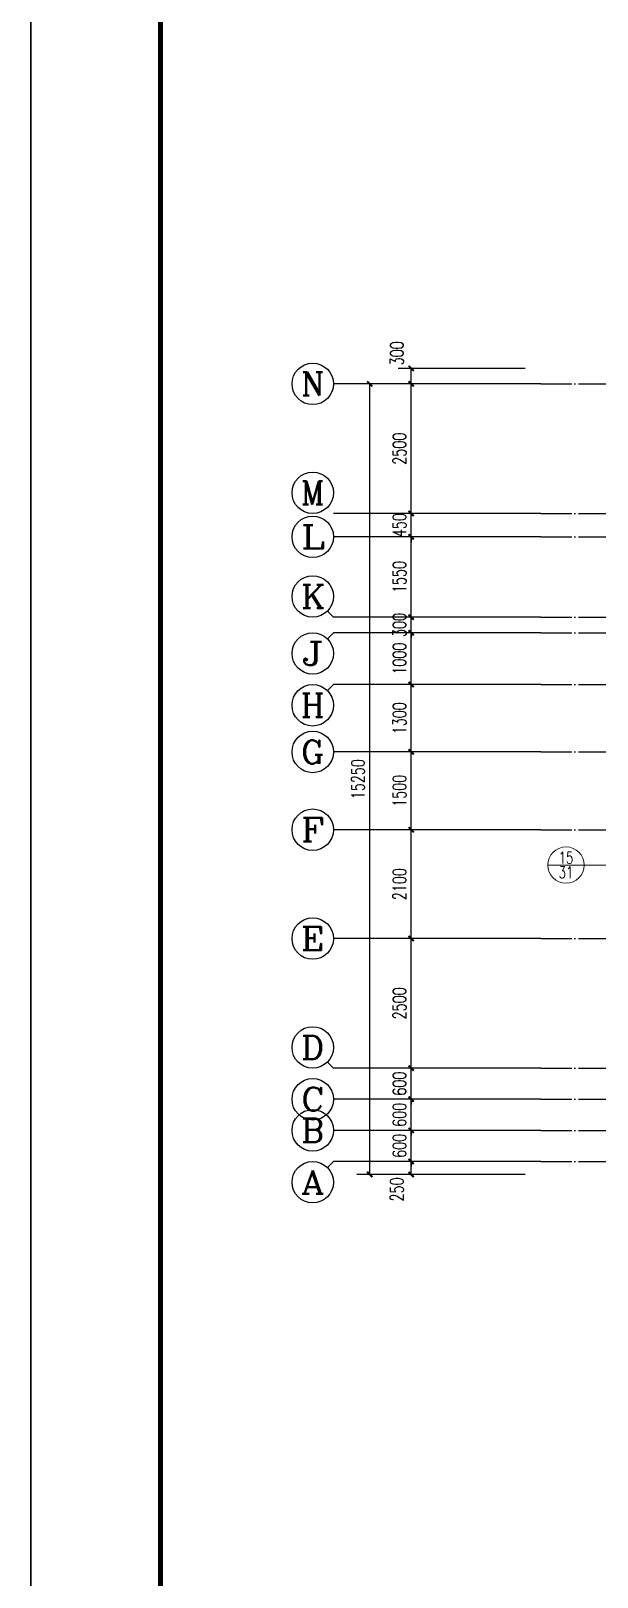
# Model space of a CAD drawing. Extents: x 393367 to 3005760, y 4998 to 826018.
# Drawn here: x 2480869 to 2491792, y 479483 to 509311 of the extents above; entities that cross this region are included whole.
import ezdxf
from ezdxf.enums import TextEntityAlignment as Align

# ---------------------------------------------------------------- set-up
doc = ezdxf.new("R2010")
doc.units = 0
doc.header["$LTSCALE"] = 1000
doc.linetypes.add('DOTE', pattern=[2.42, 2, -0.2, 0.02, -0.2])
doc.layers.get('0').update_dxf_attribs({"linetype": 'CONTINUOUS'})
doc.layers.get('Defpoints').update_dxf_attribs({"linetype": 'CONTINUOUS'})
for name, color, linetype in [('-TK', 7, 'CONTINUOUS'), ('AXIS', 3, 'CONTINUOUS'), ('AXIS_TEXT', 7, 'CONTINUOUS'), ('DOTE', 8, 'DOTE'), ('PUB_TEXT', 7, 'CONTINUOUS')]:
    doc.layers.add(name, color=color, linetype=linetype)
doc.layers.add('DIM_IDEN', color=3, linetype='CONTINUOUS', lineweight=15)
doc.layers.add('yichutu', color=7, linetype='CONTINUOUS', true_color=0xffffff, plot=False)
doc.styles.add('_TCH_AXIS', font='COMPLEX', dxfattribs={"bigfont": 'GBCBIG'})
doc.styles.add('_TCH_DIM_T3', font='SIMPLEX', dxfattribs={"width": 0.705882, "bigfont": 'GBCBIG'})
doc.styles.add('_TCH_LABEL', font='COMPLEX', dxfattribs={"bigfont": 'GBCBIG'})
doc.styles.add('COMPLEX', font='COMPLEX')
doc.dimstyles.new('_TCH_ARCH&&100', dxfattribs={"dimtxt": 255, "dimasz": 100, "dimexe": 250, "dimexo": 300, "dimgap": 100, "dimtad": 1, "dimdec": 0, "dimzin": 0, "dimdsep": 46, "dimtxsty": '_TCH_DIM_T3', "dimblk": 'ARCHTICK', "dimcen": 0.09, "dimclrt": 7, "dimazin": 2, "dimtfac": 1, "dimtdec": 0, "dimtix": 1, "dimtmove": 2, "dimatfit": 3, "dimldrblk": 'ARCHTICK', "dimfxl": 1, "dimtolj": 1, "dimtzin": 0, "dimarcsym": 0})

# ---------------------------------------------------------------- blocks, each defined once
blk = doc.blocks.new('_ArchTick')
at = {"color": 0, "linetype": 'ByBlock', "const_width": 0.4}
blk.add_lwpolyline([(-0.5, -0.5), (0.5, 0.5)], dxfattribs=at)
blk = doc.blocks.new('*D677')
at = {"layer": 'AXIS', "color": 0, "lineweight": -2, "transparency": 16777216}
for p, q in [((2490406, 487501), (2487956, 487501)), ((2488206, 487251), (2488206, 487501)), ((2490406, 487251), (2487956, 487251))]:
    blk.add_line(p, q, dxfattribs=at)
at = {"layer": 'Defpoints', "color": 0, "transparency": 16777216}
for p in [(2488206, 487501), (2490706, 487501), (2490706, 487251)]:
    blk.add_point(p, dxfattribs=at)
at = {"layer": 'AXIS', "color": 0, "lineweight": -2, "transparency": 16777216, "xscale": 100, "yscale": 100, "zscale": 100}
for p, rotation in [((2488206, 487501), 90), ((2488206, 487251), 270)]:
    blk.add_blockref('_ArchTick', p, dxfattribs=dict(at, rotation=rotation))
at = {"layer": 'AXIS', "color": 7, "transparency": 16777216, "insert": (2487931, 486962), "char_height": 255, "attachment_point": 5, "rotation": 90, "style": '_TCH_DIM_T3'}
blk.add_mtext('\\A1;250', dxfattribs=at)
blk = doc.blocks.new('*D678')
at = {"layer": 'AXIS', "color": 0, "lineweight": -2, "transparency": 16777216}
for p, q in [((2490406, 488101), (2487956, 488101)), ((2488206, 488101), (2488206, 488201)), ((2488206, 487501), (2488206, 488101)), ((2490406, 487501), (2487956, 487501)), ((2488206, 487501), (2488206, 487401))]:
    blk.add_line(p, q, dxfattribs=at)
at = {"layer": 'Defpoints', "color": 0, "transparency": 16777216}
for p in [(2488206, 488101), (2490706, 488101), (2490706, 487501)]:
    blk.add_point(p, dxfattribs=at)
at = {"layer": 'AXIS', "color": 0, "lineweight": -2, "transparency": 16777216, "xscale": 100, "yscale": 100, "zscale": 100}
for p, rotation in [((2488206, 488101), 270), ((2488206, 487501), 90)]:
    blk.add_blockref('_ArchTick', p, dxfattribs=dict(at, rotation=rotation))
at = {"layer": 'AXIS', "color": 7, "transparency": 16777216, "insert": (2487979, 487801), "char_height": 255, "attachment_point": 5, "rotation": 90, "style": '_TCH_DIM_T3'}
blk.add_mtext('\\A1;600', dxfattribs=at)
blk = doc.blocks.new('*D679')
at = {"layer": 'AXIS', "color": 0, "lineweight": -2, "transparency": 16777216}
for p, q in [((2490406, 488701), (2487956, 488701)), ((2488206, 488701), (2488206, 488801)), ((2488206, 488101), (2488206, 488701)), ((2490406, 488101), (2487956, 488101)), ((2488206, 488101), (2488206, 488001))]:
    blk.add_line(p, q, dxfattribs=at)
at = {"layer": 'Defpoints', "color": 0, "transparency": 16777216}
for p in [(2488206, 488701), (2490706, 488701), (2490706, 488101)]:
    blk.add_point(p, dxfattribs=at)
at = {"layer": 'AXIS', "color": 0, "lineweight": -2, "transparency": 16777216, "xscale": 100, "yscale": 100, "zscale": 100}
for p, rotation in [((2488206, 488701), 270), ((2488206, 488101), 90)]:
    blk.add_blockref('_ArchTick', p, dxfattribs=dict(at, rotation=rotation))
at = {"layer": 'AXIS', "color": 7, "transparency": 16777216, "insert": (2487979, 488401), "char_height": 255, "attachment_point": 5, "rotation": 90, "style": '_TCH_DIM_T3'}
blk.add_mtext('\\A1;600', dxfattribs=at)
blk = doc.blocks.new('*D680')
at = {"layer": 'AXIS', "color": 0, "lineweight": -2, "transparency": 16777216}
for p, q in [((2490406, 489301), (2487956, 489301)), ((2488206, 489301), (2488206, 489401)), ((2488206, 488701), (2488206, 489301)), ((2490406, 488701), (2487956, 488701)), ((2488206, 488701), (2488206, 488601))]:
    blk.add_line(p, q, dxfattribs=at)
at = {"layer": 'Defpoints', "color": 0, "transparency": 16777216}
for p in [(2488206, 489301), (2490706, 489301), (2490706, 488701)]:
    blk.add_point(p, dxfattribs=at)
at = {"layer": 'AXIS', "color": 0, "lineweight": -2, "transparency": 16777216, "xscale": 100, "yscale": 100, "zscale": 100}
for p, rotation in [((2488206, 489301), 270), ((2488206, 488701), 90)]:
    blk.add_blockref('_ArchTick', p, dxfattribs=dict(at, rotation=rotation))
at = {"layer": 'AXIS', "color": 7, "transparency": 16777216, "insert": (2487979, 489001), "char_height": 255, "attachment_point": 5, "rotation": 90, "style": '_TCH_DIM_T3'}
blk.add_mtext('\\A1;600', dxfattribs=at)
blk = doc.blocks.new('*D681')
at = {"layer": 'AXIS', "color": 0, "lineweight": -2, "transparency": 16777216}
for p, q in [((2490406, 491801), (2487956, 491801)), ((2488206, 489301), (2488206, 491801)), ((2490406, 489301), (2487956, 489301))]:
    blk.add_line(p, q, dxfattribs=at)
at = {"layer": 'Defpoints', "color": 0, "transparency": 16777216}
for p in [(2488206, 491801), (2490706, 491801), (2490706, 489301)]:
    blk.add_point(p, dxfattribs=at)
at = {"layer": 'AXIS', "color": 0, "lineweight": -2, "transparency": 16777216, "xscale": 100, "yscale": 100, "zscale": 100}
for p, rotation in [((2488206, 491801), 90), ((2488206, 489301), 270)]:
    blk.add_blockref('_ArchTick', p, dxfattribs=dict(at, rotation=rotation))
at = {"layer": 'AXIS', "color": 7, "transparency": 16777216, "insert": (2487979, 490551), "char_height": 255, "attachment_point": 5, "rotation": 90, "style": '_TCH_DIM_T3'}
blk.add_mtext('\\A1;2500', dxfattribs=at)
blk = doc.blocks.new('*D682')
at = {"layer": 'AXIS', "color": 0, "lineweight": -2, "transparency": 16777216}
for p, q in [((2490406, 493901), (2487956, 493901)), ((2488206, 491801), (2488206, 493901)), ((2490406, 491801), (2487956, 491801))]:
    blk.add_line(p, q, dxfattribs=at)
at = {"layer": 'Defpoints', "color": 0, "transparency": 16777216}
for p in [(2488206, 493901), (2490706, 493901), (2490706, 491801)]:
    blk.add_point(p, dxfattribs=at)
at = {"layer": 'AXIS', "color": 0, "lineweight": -2, "transparency": 16777216, "xscale": 100, "yscale": 100, "zscale": 100}
for p, rotation in [((2488206, 493901), 90), ((2488206, 491801), 270)]:
    blk.add_blockref('_ArchTick', p, dxfattribs=dict(at, rotation=rotation))
at = {"layer": 'AXIS', "color": 7, "transparency": 16777216, "insert": (2487979, 492851), "char_height": 255, "attachment_point": 5, "rotation": 90, "style": '_TCH_DIM_T3'}
blk.add_mtext('\\A1;2100', dxfattribs=at)
blk = doc.blocks.new('*D683')
at = {"layer": 'AXIS', "color": 0, "lineweight": -2, "transparency": 16777216}
for p, q in [((2490406, 495401), (2487956, 495401)), ((2488206, 493901), (2488206, 495401)), ((2490406, 493901), (2487956, 493901))]:
    blk.add_line(p, q, dxfattribs=at)
at = {"layer": 'Defpoints', "color": 0, "transparency": 16777216}
for p in [(2488206, 495401), (2490706, 495401), (2490706, 493901)]:
    blk.add_point(p, dxfattribs=at)
at = {"layer": 'AXIS', "color": 0, "lineweight": -2, "transparency": 16777216, "xscale": 100, "yscale": 100, "zscale": 100}
for p, rotation in [((2488206, 495401), 90), ((2488206, 493901), 270)]:
    blk.add_blockref('_ArchTick', p, dxfattribs=dict(at, rotation=rotation))
at = {"layer": 'AXIS', "color": 7, "transparency": 16777216, "insert": (2487979, 494651), "char_height": 255, "attachment_point": 5, "rotation": 90, "style": '_TCH_DIM_T3'}
blk.add_mtext('\\A1;1500', dxfattribs=at)
blk = doc.blocks.new('*D684')
at = {"layer": 'AXIS', "color": 0, "lineweight": -2, "transparency": 16777216}
for p, q in [((2490406, 496701), (2487956, 496701)), ((2488206, 495401), (2488206, 496701)), ((2490406, 495401), (2487956, 495401))]:
    blk.add_line(p, q, dxfattribs=at)
at = {"layer": 'Defpoints', "color": 0, "transparency": 16777216}
for p in [(2488206, 496701), (2490706, 496701), (2490706, 495401)]:
    blk.add_point(p, dxfattribs=at)
at = {"layer": 'AXIS', "color": 0, "lineweight": -2, "transparency": 16777216, "xscale": 100, "yscale": 100, "zscale": 100}
for p, rotation in [((2488206, 496701), 90), ((2488206, 495401), 270)]:
    blk.add_blockref('_ArchTick', p, dxfattribs=dict(at, rotation=rotation))
at = {"layer": 'AXIS', "color": 7, "transparency": 16777216, "insert": (2487979, 496051), "char_height": 255, "attachment_point": 5, "rotation": 90, "style": '_TCH_DIM_T3'}
blk.add_mtext('\\A1;1300', dxfattribs=at)
blk = doc.blocks.new('*D685')
at = {"layer": 'AXIS', "color": 0, "lineweight": -2, "transparency": 16777216}
for p, q in [((2490406, 497701), (2487956, 497701)), ((2488206, 496701), (2488206, 497701)), ((2490406, 496701), (2487956, 496701))]:
    blk.add_line(p, q, dxfattribs=at)
at = {"layer": 'Defpoints', "color": 0, "transparency": 16777216}
for p in [(2488206, 497701), (2490706, 497701), (2490706, 496701)]:
    blk.add_point(p, dxfattribs=at)
at = {"layer": 'AXIS', "color": 0, "lineweight": -2, "transparency": 16777216, "xscale": 100, "yscale": 100, "zscale": 100}
for p, rotation in [((2488206, 497701), 90), ((2488206, 496701), 270)]:
    blk.add_blockref('_ArchTick', p, dxfattribs=dict(at, rotation=rotation))
at = {"layer": 'AXIS', "color": 7, "transparency": 16777216, "insert": (2487979, 497201), "char_height": 255, "attachment_point": 5, "rotation": 90, "style": '_TCH_DIM_T3'}
blk.add_mtext('\\A1;1000', dxfattribs=at)
blk = doc.blocks.new('*D686')
at = {"layer": 'AXIS', "color": 0, "lineweight": -2, "transparency": 16777216}
for p, q in [((2490406, 498001), (2487956, 498001)), ((2488206, 498001), (2488206, 498101)), ((2488206, 497701), (2488206, 498001)), ((2490406, 497701), (2487956, 497701)), ((2488206, 497701), (2488206, 497601))]:
    blk.add_line(p, q, dxfattribs=at)
at = {"layer": 'Defpoints', "color": 0, "transparency": 16777216}
for p in [(2488206, 498001), (2490706, 498001), (2490706, 497701)]:
    blk.add_point(p, dxfattribs=at)
at = {"layer": 'AXIS', "color": 0, "lineweight": -2, "transparency": 16777216, "xscale": 100, "yscale": 100, "zscale": 100}
for p, rotation in [((2488206, 498001), 270), ((2488206, 497701), 90)]:
    blk.add_blockref('_ArchTick', p, dxfattribs=dict(at, rotation=rotation))
at = {"layer": 'AXIS', "color": 7, "transparency": 16777216, "insert": (2487979, 497851), "char_height": 255, "attachment_point": 5, "rotation": 90, "style": '_TCH_DIM_T3'}
blk.add_mtext('\\A1;300', dxfattribs=at)
blk = doc.blocks.new('*D687')
at = {"layer": 'AXIS', "color": 0, "lineweight": -2, "transparency": 16777216}
for p, q in [((2490406, 499551), (2487956, 499551)), ((2488206, 498001), (2488206, 499551)), ((2490406, 498001), (2487956, 498001))]:
    blk.add_line(p, q, dxfattribs=at)
at = {"layer": 'Defpoints', "color": 0, "transparency": 16777216}
for p in [(2488206, 499551), (2490706, 499551), (2490706, 498001)]:
    blk.add_point(p, dxfattribs=at)
at = {"layer": 'AXIS', "color": 0, "lineweight": -2, "transparency": 16777216, "xscale": 100, "yscale": 100, "zscale": 100}
for p, rotation in [((2488206, 499551), 90), ((2488206, 498001), 270)]:
    blk.add_blockref('_ArchTick', p, dxfattribs=dict(at, rotation=rotation))
at = {"layer": 'AXIS', "color": 7, "transparency": 16777216, "insert": (2487979, 498776), "char_height": 255, "attachment_point": 5, "rotation": 90, "style": '_TCH_DIM_T3'}
blk.add_mtext('\\A1;1550', dxfattribs=at)
blk = doc.blocks.new('*D688')
at = {"layer": 'AXIS', "color": 0, "lineweight": -2, "transparency": 16777216}
for p, q in [((2490406, 502501), (2487156, 502501)), ((2487406, 487251), (2487406, 502501)), ((2490406, 487251), (2487156, 487251))]:
    blk.add_line(p, q, dxfattribs=at)
at = {"layer": 'Defpoints', "color": 0, "transparency": 16777216}
for p in [(2487406, 502501), (2490706, 502501), (2490706, 487251)]:
    blk.add_point(p, dxfattribs=at)
at = {"layer": 'AXIS', "color": 0, "lineweight": -2, "transparency": 16777216, "xscale": 100, "yscale": 100, "zscale": 100}
for p, rotation in [((2487406, 502501), 90), ((2487406, 487251), 270)]:
    blk.add_blockref('_ArchTick', p, dxfattribs=dict(at, rotation=rotation))
at = {"layer": 'AXIS', "color": 7, "transparency": 16777216, "insert": (2487179, 494876), "char_height": 255, "attachment_point": 5, "rotation": 90, "style": '_TCH_DIM_T3'}
blk.add_mtext('\\A1;15250', dxfattribs=at)
blk = doc.blocks.new('_axiso')
blk.add_circle((0, 0), 0.5)
at = {"layer": 'AXIS_TEXT', "style": 'COMPLEX', "width": 1.041667}
blk.add_attdef('A', text='', height=0.56, dxfattribs=at).set_placement((-0.25, -0.28), (0.25, -0.28), align=Align.FIT)
blk = doc.blocks.new('*D714')
at = {"layer": 'AXIS', "color": 0, "lineweight": -2, "transparency": 16777216}
for p, q in [((2490406, 502501), (2487956, 502501)), ((2488206, 500001), (2488206, 502501)), ((2490406, 500001), (2487956, 500001))]:
    blk.add_line(p, q, dxfattribs=at)
at = {"layer": 'Defpoints', "color": 0, "transparency": 16777216}
for p in [(2488206, 502501), (2490706, 502501), (2490706, 500001)]:
    blk.add_point(p, dxfattribs=at)
at = {"layer": 'AXIS', "color": 0, "lineweight": -2, "transparency": 16777216, "xscale": 100, "yscale": 100, "zscale": 100}
for p, rotation in [((2488206, 502501), 90), ((2488206, 500001), 270)]:
    blk.add_blockref('_ArchTick', p, dxfattribs=dict(at, rotation=rotation))
at = {"layer": 'AXIS', "color": 7, "transparency": 16777216, "insert": (2487979, 501251), "char_height": 255, "attachment_point": 5, "rotation": 90, "style": '_TCH_DIM_T3'}
blk.add_mtext('\\A1;2500', dxfattribs=at)
blk = doc.blocks.new('*D715')
at = {"layer": 'AXIS', "color": 0, "lineweight": -2, "transparency": 16777216}
for p, q in [((2490406, 502801), (2487956, 502801)), ((2488206, 502501), (2488206, 502801)), ((2490406, 502501), (2487956, 502501))]:
    blk.add_line(p, q, dxfattribs=at)
at = {"layer": 'Defpoints', "color": 0, "transparency": 16777216}
for p in [(2488206, 502801), (2490706, 502801), (2490706, 502501)]:
    blk.add_point(p, dxfattribs=at)
at = {"layer": 'AXIS', "color": 0, "lineweight": -2, "transparency": 16777216, "xscale": 100, "yscale": 100, "zscale": 100}
for p, rotation in [((2488206, 502801), 90), ((2488206, 502501), 270)]:
    blk.add_blockref('_ArchTick', p, dxfattribs=dict(at, rotation=rotation))
at = {"layer": 'AXIS', "color": 7, "transparency": 16777216, "insert": (2487931, 503090), "char_height": 255, "attachment_point": 5, "rotation": 90, "style": '_TCH_DIM_T3'}
blk.add_mtext('\\A1;300', dxfattribs=at)
blk = doc.blocks.new('*D716')
at = {"layer": 'AXIS', "color": 0, "lineweight": -2, "transparency": 16777216}
for p, q in [((2490406, 500001), (2487956, 500001)), ((2488206, 500001), (2488206, 500101)), ((2488206, 499551), (2488206, 500001)), ((2490406, 499551), (2487956, 499551)), ((2488206, 499551), (2488206, 499451))]:
    blk.add_line(p, q, dxfattribs=at)
at = {"layer": 'Defpoints', "color": 0, "transparency": 16777216}
for p in [(2488206, 500001), (2490706, 500001), (2490706, 499551)]:
    blk.add_point(p, dxfattribs=at)
at = {"layer": 'AXIS', "color": 0, "lineweight": -2, "transparency": 16777216, "xscale": 100, "yscale": 100, "zscale": 100}
for p, rotation in [((2488206, 500001), 270), ((2488206, 499551), 90)]:
    blk.add_blockref('_ArchTick', p, dxfattribs=dict(at, rotation=rotation))
at = {"layer": 'AXIS', "color": 7, "transparency": 16777216, "insert": (2487979, 499776), "char_height": 255, "attachment_point": 5, "rotation": 90, "style": '_TCH_DIM_T3'}
blk.add_mtext('\\A1;450', dxfattribs=at)
blk = doc.blocks.new('A1')
blk.add_lwpolyline([(0, 59400), (0, 0), (84100, 0), (84100, 59400)], close=True)
at = {"const_width": 100}
blk.add_lwpolyline([(2500, 58400), (2500, 1000), (83100, 1000), (83100, 58400)], close=True, dxfattribs=at)
blk = doc.blocks.new('yct-841-594-84100-59400-100-1000')
at = {"layer": 'yichutu', "color": 7, "true_color": 0xffffff}
blk.add_lwpolyline([(0, 0), (0, 59400), (84100, 59400), (84100, 0)], close=True, dxfattribs=at)

msp = doc.modelspace()

# ---------------------------------------------------------------- linework, layer by layer
at = {"layer": 'AXIS'}
for p, q in [((2490706.45954, 502500.93054), (2486706.45954, 502500.93054)), ((2490706.45954, 500000.93054), (2486706.45954, 500000.93054)), ((2490706.45954, 499550.93054), (2486706.45954, 499550.93054)), ((2486589.30226, 498118.08783), (2486706.45954, 498000.93054)), ((2490706.45954, 498000.93054), (2486706.45954, 498000.93054)), ((2486589.30226, 497583.77326), (2486706.45954, 497700.93054)), ((2490706.45954, 497700.93054), (2486706.45954, 497700.93054)), ((2486589.30226, 496583.77325), (2486706.45954, 496700.93054)), ((2490706.45954, 496700.93054), (2486706.45954, 496700.93054)), ((2490706.45954, 495400.93054), (2486706.45954, 495400.93054)), ((2490706.45954, 493900.93054), (2486706.45954, 493900.93054)), ((2490706.45954, 491800.93054), (2486706.45954, 491800.93054)), ((2486589.30226, 489418.08782), (2486706.45954, 489300.93054)), ((2490706.45954, 489300.93054), (2486706.45954, 489300.93054)), ((2490706.45954, 488700.93054), (2486706.45954, 488700.93054)), ((2490706.45954, 488100.93054), (2486706.45954, 488100.93054)), ((2486589.30226, 487383.77325), (2486706.45954, 487500.93054)), ((2490706.45954, 487500.93054), (2486706.45954, 487500.93054))]:
    msp.add_line(p, q, dxfattribs=at)
at = {"layer": 'DIM_IDEN', "color": 150}
for p, q in [((2491543.14146, 493218.87418), (2490843.14146, 493218.87418)), ((2492080.61201, 493218.87418), (2491543.14146, 493218.87418))]:
    msp.add_line(p, q, dxfattribs=at)
msp.add_circle((2491193.14146, 493218.87418), 350, dxfattribs=at)
at = {"layer": 'DOTE', "linetype": 'DOTE', "ltscale": 0.3}
for p, q in [((2490706.45954, 502500.93054), (2549506.45954, 502500.93054)), ((2490706.45954, 500000.93054), (2549506.45954, 500000.93054)), ((2490706.45954, 499550.93054), (2549506.45954, 499550.93054)), ((2490706.45954, 498000.93054), (2549506.45954, 498000.93054)), ((2490706.45954, 497700.93054), (2549506.45954, 497700.93054)), ((2490706.45954, 496700.93054), (2549506.45954, 496700.93054)), ((2490706.45954, 495400.93054), (2549506.45954, 495400.93054)), ((2490706.45954, 493900.93054), (2549506.45954, 493900.93054)), ((2490706.45954, 491800.93054), (2549506.45954, 491800.93054)), ((2490706.45954, 489300.93054), (2549506.45954, 489300.93054)), ((2490706.45954, 488700.93054), (2549506.45954, 488700.93054)), ((2490706.45954, 488100.93054), (2549506.45954, 488100.93054)), ((2490706.45954, 487500.93054), (2549506.45954, 487500.93054))]:
    msp.add_line(p, q, dxfattribs=at)

# ---------------------------------------------------------------- block references
at = {"layer": '-TK'}
msp.add_blockref('A1', (2480869.24175, 458562.12225), dxfattribs=at)
at = {"layer": 'AXIS'}
ref = msp.add_blockref('_axiso', (2486306.45954, 502500.93054), dxfattribs=dict(at, xscale=800, yscale=800, zscale=800))
ref.add_attrib('A', 'N', dxfattribs={"layer": 'AXIS_TEXT', "height": 452.54834, "style": '_TCH_AXIS', "width": 1.105263}).set_placement((2486080.18537, 502274.65637), (2486532.73371, 502274.65637), align=Align.FIT)
ref = msp.add_blockref('_axiso', (2486306.45954, 500400.93054), dxfattribs=dict(at, xscale=800, yscale=800, zscale=800))
ref.add_attrib('A', 'M', dxfattribs={"layer": 'AXIS_TEXT', "height": 452.54834, "style": '_TCH_AXIS'}).set_placement((2486080.18537, 500174.65637), (2486532.73371, 500174.65637), align=Align.FIT)
ref = msp.add_blockref('_axiso', (2486306.45954, 499550.93054), dxfattribs=dict(at, xscale=800, yscale=800, zscale=800))
ref.add_attrib('A', 'L', dxfattribs={"layer": 'AXIS_TEXT', "height": 452.54834, "style": '_TCH_AXIS', "width": 1.4}).set_placement((2486080.18537, 499324.65637), (2486532.73371, 499324.65637), align=Align.FIT)
ref = msp.add_blockref('_axiso', (2486306.45954, 498400.93054), dxfattribs=dict(at, xscale=800, yscale=800, zscale=800))
ref.add_attrib('A', 'K', dxfattribs={"layer": 'AXIS_TEXT', "height": 452.54834, "style": '_TCH_AXIS', "width": 1.105263}).set_placement((2486080.18537, 498174.65637), (2486532.73371, 498174.65637), align=Align.FIT)
ref = msp.add_blockref('_axiso', (2486306.45954, 497300.93054), dxfattribs=dict(at, xscale=800, yscale=800, zscale=800))
ref.add_attrib('A', 'J', dxfattribs={"layer": 'AXIS_TEXT', "height": 452.54834, "style": '_TCH_AXIS', "width": 1.909091}).set_placement((2486080.18537, 497074.65637), (2486532.73371, 497074.65637), align=Align.FIT)
ref = msp.add_blockref('_axiso', (2486306.45954, 496300.93054), dxfattribs=dict(at, xscale=800, yscale=800, zscale=800))
ref.add_attrib('A', 'H', dxfattribs={"layer": 'AXIS_TEXT', "height": 452.54834, "style": '_TCH_AXIS', "width": 1.05}).set_placement((2486080.18537, 496074.65637), (2486532.73371, 496074.65637), align=Align.FIT)
ref = msp.add_blockref('_axiso', (2486306.45954, 495400.93054), dxfattribs=dict(at, xscale=800, yscale=800, zscale=800))
ref.add_attrib('A', 'G', dxfattribs={"layer": 'AXIS_TEXT', "height": 452.54834, "style": '_TCH_AXIS', "width": 1.166667}).set_placement((2486080.18537, 495174.65637), (2486532.73371, 495174.65637), align=Align.FIT)
ref = msp.add_blockref('_axiso', (2486306.45954, 493900.93054), dxfattribs=dict(at, xscale=800, yscale=800, zscale=800))
ref.add_attrib('A', 'F', dxfattribs={"layer": 'AXIS_TEXT', "height": 452.54834, "style": '_TCH_AXIS', "width": 1.3125}).set_placement((2486080.18537, 493674.65637), (2486532.73371, 493674.65637), align=Align.FIT)
ref = msp.add_blockref('_axiso', (2486306.45954, 491800.93054), dxfattribs=dict(at, xscale=800, yscale=800, zscale=800))
ref.add_attrib('A', 'E', dxfattribs={"layer": 'AXIS_TEXT', "height": 452.54834, "style": '_TCH_AXIS', "width": 1.3125}).set_placement((2486080.18537, 491574.65637), (2486532.73371, 491574.65637), align=Align.FIT)
ref = msp.add_blockref('_axiso', (2486306.45954, 489700.93054), dxfattribs=dict(at, xscale=800, yscale=800, zscale=800))
ref.add_attrib('A', 'D', dxfattribs={"layer": 'AXIS_TEXT', "height": 452.54834, "style": '_TCH_AXIS', "width": 1.235294}).set_placement((2486080.18537, 489474.65637), (2486532.73371, 489474.65637), align=Align.FIT)
ref = msp.add_blockref('_axiso', (2486306.45954, 488700.93054), dxfattribs=dict(at, xscale=800, yscale=800, zscale=800))
ref.add_attrib('A', 'C', dxfattribs={"layer": 'AXIS_TEXT', "height": 452.54834, "style": '_TCH_AXIS', "width": 1.4}).set_placement((2486080.18537, 488474.65637), (2486532.73371, 488474.65637), align=Align.FIT)
ref = msp.add_blockref('_axiso', (2486306.45954, 488100.93054), dxfattribs=dict(at, xscale=800, yscale=800, zscale=800))
ref.add_attrib('A', 'B', dxfattribs={"layer": 'AXIS_TEXT', "height": 452.54834, "style": '_TCH_AXIS', "width": 1.235294}).set_placement((2486080.18537, 487874.65637), (2486532.73371, 487874.65637), align=Align.FIT)
ref = msp.add_blockref('_axiso', (2486306.45954, 487100.93054), dxfattribs=dict(at, xscale=800, yscale=800, zscale=800))
ref.add_attrib('A', 'A', dxfattribs={"layer": 'AXIS_TEXT', "height": 452.54834, "style": '_TCH_AXIS', "width": 1.166667}).set_placement((2486080.18537, 486874.65637), (2486532.73371, 486874.65637), align=Align.FIT)
at = {"layer": 'yichutu'}
msp.add_blockref('yct-841-594-84100-59400-100-1000', (2480869.24175, 458562.12225), dxfattribs=at)

# ---------------------------------------------------------------- texts
at = {"layer": 'PUB_TEXT', "style": '_TCH_LABEL'}
for s, width, p, p2 in [('15', 0.905172, (2491052.26918, 493247.04863), (2491334.01375, 493247.04863)), ('31', 0.9375, (2491052.26918, 492965.30407), (2491334.01375, 492965.30407))]:
    msp.add_text(s, height=225.395652, dxfattribs=dict(at, width=width)).set_placement(p, p2, align=Align.FIT)

# ---------------------------------------------------------------- dimensions: what is measured, and where the dimension line sits
at = {"layer": 'AXIS'}
for base, p1, p2, picture, middle in [((2488206.45954, 502801.03609), (2490706.45954, 502500.93054), (2490706.45954, 502801.03609), '*D715', (2487931.45954, 503090.03609)), ((2488206.45954, 487500.93054), (2490706.45954, 487250.93054), (2490706.45954, 487500.93054), '*D677', (2487931.45954, 486961.93054))]:
    dim = msp.add_linear_dim(base=base, p1=p1, p2=p2, angle=90, dimstyle='_TCH_ARCH&&100', dxfattribs=at)
    dim.commit()
    dim.dimension.update_dxf_attribs({"geometry": picture, "text_midpoint": middle, "dimtype": 161})
for p1, p2, distance, picture, middle in [((2490706.45954, 487250.93054), (2490706.45954, 502500.93054), 3300, '*D688', (2487178.95954, 494875.93054)), ((2490706.45954, 500000.93054), (2490706.45954, 502500.93054), 2500, '*D714', (2487978.95954, 501250.93054)), ((2490706.45954, 499550.93054), (2490706.45954, 500000.93054), 2500, '*D716', (2487978.95954, 499775.93054)), ((2490706.45954, 498000.93054), (2490706.45954, 499550.93054), 2500, '*D687', (2487978.95954, 498775.93054)), ((2490706.45954, 497700.93054), (2490706.45954, 498000.93054), 2500, '*D686', (2487978.95954, 497850.93054)), ((2490706.45954, 496700.93054), (2490706.45954, 497700.93054), 2500, '*D685', (2487978.95954, 497200.93054)), ((2490706.45954, 495400.93054), (2490706.45954, 496700.93054), 2500, '*D684', (2487978.95954, 496050.93054)), ((2490706.45954, 493900.93054), (2490706.45954, 495400.93054), 2500, '*D683', (2487978.95954, 494650.93054)), ((2490706.45954, 491800.93054), (2490706.45954, 493900.93054), 2500, '*D682', (2487978.95954, 492850.93054)), ((2490706.45954, 489300.93054), (2490706.45954, 491800.93054), 2500, '*D681', (2487978.95954, 490550.93054)), ((2490706.45954, 488700.93054), (2490706.45954, 489300.93054), 2500, '*D680', (2487978.95954, 489000.93054)), ((2490706.45954, 488100.93054), (2490706.45954, 488700.93054), 2500, '*D679', (2487978.95954, 488400.93054)), ((2490706.45954, 487500.93054), (2490706.45954, 488100.93054), 2500, '*D678', (2487978.95954, 487800.93054))]:
    dim = msp.add_aligned_dim(p1=p1, p2=p2, distance=distance, dimstyle='_TCH_ARCH&&100', dxfattribs=at)
    dim.commit()
    dim.dimension.update_dxf_attribs({"geometry": picture, "text_midpoint": middle})

doc.saveas('drawing.dxf')
